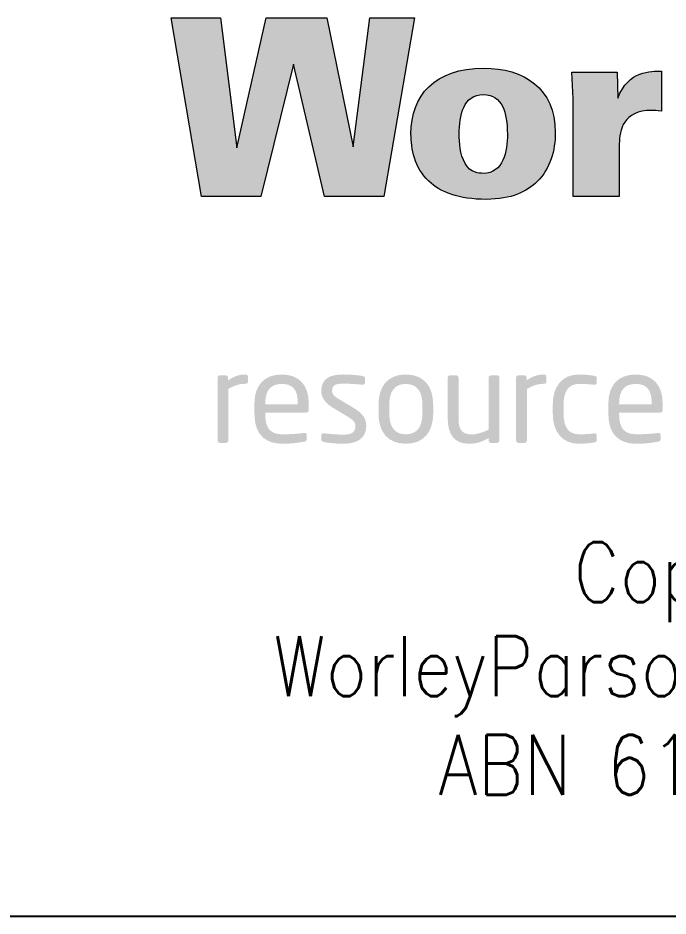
# Model space of a CAD drawing. Header units: millimetres. Extents: x 0 to 810, y -10 to 568.
# Drawn here: x 688.11 to 703.75, y 81 to 102.61 of the extents above; entities that cross this region are included whole.
import ezdxf
from ezdxf.enums import TextEntityAlignment as Align

# ---------------------------------------------------------------- set-up
doc = ezdxf.new("R2010")
doc.units = ezdxf.units.MM
doc.layers.add('DWGLMT', color=6, linetype='Continuous')
doc.styles.add('ROMANS', font='romans.shx', dxfattribs={"height": 0.1})

msp = doc.modelspace()

# ---------------------------------------------------------------- hatches: boundary and pattern name
at = {"linetype": 'Continuous', "lineweight": 0}
msp.add_hatch(color=7, dxfattribs=at).paths.add_polyline_path([(692.531, 98.315), (691.8, 102.607), (692.983, 102.607), (693.381, 99.48), (694.083, 102.607), (695.539, 102.607), (696.175, 99.504), (696.573, 102.607), (697.649, 102.607), (696.912, 98.315), (695.486, 98.315), (694.743, 101.495), (693.952, 98.315)])
h = msp.add_hatch(color=7, dxfattribs=at)
edge = h.paths.add_edge_path()
edge.add_spline(control_points=[(698.995, 98.263), (699.112, 98.25), (699.238, 98.243), (699.373, 98.243), (699.986, 98.243), (700.354, 98.428), (700.604, 98.672), (700.913, 98.981), (701.038, 99.421), (701.038, 99.854), (701.038, 100.913), (700.283, 101.4), (699.314, 101.4)], knot_values=[0, 0, 0, 0, 0.064081, 0.064081, 0.064081, 0.376054, 0.376054, 0.376054, 0.688027, 0.688027, 0.688027, 1, 1, 1, 1], degree=3, periodic=0)
edge.add_spline(control_points=[(699.314, 101.4), (698.131, 101.4), (697.566, 100.734), (697.566, 99.819), (697.566, 99.456), (697.649, 99.011), (697.994, 98.683), (698.226, 98.461), (698.543, 98.314), (698.995, 98.263)], knot_values=[0, 0, 0, 0, 0.357834, 0.357834, 0.357834, 0.715667, 0.715667, 0.715667, 1, 1, 1, 1], degree=3, periodic=0)
edge = h.paths.add_edge_path(flags=16)
edge.add_spline(control_points=[(698.868, 99.105), (698.743, 99.325), (698.725, 99.617), (698.725, 99.813), (698.725, 100.259), (698.82, 100.764), (699.314, 100.764), (699.76, 100.764), (699.885, 100.33), (699.885, 99.813), (699.885, 99.397), (699.789, 98.868), (699.302, 98.868), (699.201, 98.868), (698.999, 98.879), (698.868, 99.105)], knot_values=[0, 0, 0, 0, 0.2, 0.2, 0.2, 0.4, 0.4, 0.4, 0.6, 0.6, 0.6, 0.8, 0.8, 0.8, 1, 1, 1, 1], degree=3, periodic=0)
h = msp.add_hatch(color=7, dxfattribs=at)
edge = h.paths.add_edge_path()
edge.add_line((701.466, 100.663), (701.466, 98.315))
edge.add_line((701.466, 98.315), (702.577, 98.315))
edge.add_line((702.577, 98.315), (702.577, 99.581))
edge.add_spline(control_points=[(702.577, 99.581), (702.577, 99.902), (702.672, 100.384), (703.356, 100.384), (703.433, 100.384), (703.463, 100.378), (703.594, 100.366)], knot_values=[0, 0, 0, 0, 0.5, 0.5, 0.5, 1, 1, 1, 1], degree=3, periodic=0)
edge.add_line((703.594, 100.366), (703.594, 101.323))
edge.add_spline(control_points=[(703.594, 101.323), (703.338, 101.329), (702.797, 101.347), (702.542, 100.681)], knot_values=[0, 0, 0, 0, 1, 1, 1, 1], degree=3, periodic=0)
edge.add_line((702.542, 100.681), (702.524, 101.299))
edge.add_line((702.524, 101.299), (701.436, 101.299))
edge.add_line((701.436, 101.299), (701.466, 100.663))
h = msp.add_hatch(color=1, dxfattribs=at)
edge = h.paths.add_edge_path(flags=16)
edge.add_spline(control_points=[(693.175, 93.681), (693.323, 93.769), (693.447, 93.805), (693.583, 93.805)], knot_values=[0, 0, 0, 0, 1, 1, 1, 1], degree=3, periodic=0)
edge.add_spline(control_points=[(693.583, 93.805), (693.624, 93.805), (693.645, 93.823), (693.645, 93.855)], knot_values=[0, 0, 0, 0, 1, 1, 1, 1], degree=3, periodic=0)
edge.add_line((693.645, 93.855), (693.645, 93.976))
edge.add_spline(control_points=[(693.645, 93.976), (693.645, 94.012), (693.624, 94.029), (693.583, 94.029)], knot_values=[0, 0, 0, 0, 1, 1, 1, 1], degree=3, periodic=0)
edge.add_spline(control_points=[(693.583, 94.029), (693.45, 94.029), (693.314, 93.991), (693.166, 93.888)], knot_values=[0, 0, 0, 0, 1, 1, 1, 1], degree=3, periodic=0)
edge.add_line((693.166, 93.888), (693.166, 93.95))
edge.add_spline(control_points=[(693.166, 93.95), (693.166, 93.982), (693.143, 94.009), (693.11, 94.009)], knot_values=[0, 0, 0, 0, 1, 1, 1, 1], degree=3, periodic=0)
edge.add_line((693.11, 94.009), (692.971, 94.009))
edge.add_spline(control_points=[(692.971, 94.009), (692.939, 94.009), (692.915, 93.982), (692.915, 93.95)], knot_values=[0, 0, 0, 0, 1, 1, 1, 1], degree=3, periodic=0)
edge.add_line((692.915, 93.95), (692.915, 92.443))
edge.add_spline(control_points=[(692.915, 92.443), (692.915, 92.41), (692.942, 92.384), (692.971, 92.384)], knot_values=[0, 0, 0, 0, 1, 1, 1, 1], degree=3, periodic=0)
edge.add_line((692.971, 92.384), (693.116, 92.384))
edge.add_spline(control_points=[(693.116, 92.384), (693.148, 92.384), (693.175, 92.413), (693.175, 92.443)], knot_values=[0, 0, 0, 0, 1, 1, 1, 1], degree=3, periodic=0)
edge.add_line((693.175, 92.443), (693.175, 93.681))
h = msp.add_hatch(color=1, dxfattribs=at)
edge = h.paths.add_edge_path()
edge.add_line((695.107, 93.178), (695.107, 93.338))
edge.add_spline(control_points=[(695.107, 93.338), (695.107, 93.758), (694.888, 94.029), (694.457, 94.029)], knot_values=[0, 0, 0, 0, 1, 1, 1, 1], degree=3, periodic=0)
edge.add_spline(control_points=[(694.457, 94.029), (694.034, 94.029), (693.801, 93.761), (693.801, 93.338)], knot_values=[0, 0, 0, 0, 1, 1, 1, 1], degree=3, periodic=0)
edge.add_line((693.801, 93.338), (693.801, 93.072))
edge.add_spline(control_points=[(693.801, 93.072), (693.801, 92.522), (694.132, 92.363), (694.472, 92.363)], knot_values=[0, 0, 0, 0, 1, 1, 1, 1], degree=3, periodic=0)
edge.add_spline(control_points=[(694.472, 92.363), (694.67, 92.363), (694.832, 92.381), (695.001, 92.413)], knot_values=[0, 0, 0, 0, 1, 1, 1, 1], degree=3, periodic=0)
edge.add_spline(control_points=[(695.001, 92.413), (695.048, 92.422), (695.06, 92.443), (695.06, 92.481)], knot_values=[0, 0, 0, 0, 1, 1, 1, 1], degree=3, periodic=0)
edge.add_line((695.06, 92.481), (695.06, 92.582))
edge.add_spline(control_points=[(695.06, 92.582), (695.06, 92.611), (695.036, 92.623), (695.012, 92.623)], knot_values=[0, 0, 0, 0, 1, 1, 1, 1], degree=3, periodic=0)
edge.add_line((695.012, 92.623), (694.998, 92.623))
edge.add_spline(control_points=[(694.998, 92.623), (694.862, 92.602), (694.643, 92.59), (694.472, 92.59)], knot_values=[0, 0, 0, 0, 1, 1, 1, 1], degree=3, periodic=0)
edge.add_spline(control_points=[(694.472, 92.59), (694.2, 92.59), (694.061, 92.721), (694.061, 93.072)], knot_values=[0, 0, 0, 0, 1, 1, 1, 1], degree=3, periodic=0)
edge.add_line((694.061, 93.072), (694.061, 93.113))
edge.add_line((694.061, 93.113), (695.051, 93.113))
edge.add_spline(control_points=[(695.051, 93.113), (695.086, 93.113), (695.107, 93.14), (695.107, 93.178)], knot_values=[0, 0, 0, 0, 1, 1, 1, 1], degree=3, periodic=0)
edge = h.paths.add_edge_path(flags=16)
edge.add_spline(control_points=[(694.061, 93.338), (694.061, 93.657), (694.203, 93.802), (694.457, 93.802)], knot_values=[0, 0, 0, 0, 1, 1, 1, 1], degree=3, periodic=0)
edge.add_spline(control_points=[(694.457, 93.802), (694.717, 93.802), (694.844, 93.672), (694.844, 93.338)], knot_values=[0, 0, 0, 0, 1, 1, 1, 1], degree=3, periodic=0)
edge.add_line((694.844, 93.338), (694.844, 93.311))
edge.add_line((694.844, 93.311), (694.061, 93.311))
edge.add_line((694.061, 93.311), (694.061, 93.338))
h = msp.add_hatch(color=1, dxfattribs=at)
edge = h.paths.add_edge_path(flags=16)
edge.add_line((696.46, 93.834), (696.46, 93.932))
edge.add_spline(control_points=[(696.46, 93.932), (696.46, 93.964), (696.442, 93.985), (696.404, 93.991)], knot_values=[0, 0, 0, 0, 1, 1, 1, 1], degree=3, periodic=0)
edge.add_spline(control_points=[(696.404, 93.991), (696.265, 94.015), (696.109, 94.029), (695.943, 94.029)], knot_values=[0, 0, 0, 0, 1, 1, 1, 1], degree=3, periodic=0)
edge.add_spline(control_points=[(695.943, 94.029), (695.639, 94.029), (695.408, 93.944), (695.408, 93.636)], knot_values=[0, 0, 0, 0, 1, 1, 1, 1], degree=3, periodic=0)
edge.add_spline(control_points=[(695.408, 93.636), (695.408, 93.45), (695.529, 93.323), (695.71, 93.214)], knot_values=[0, 0, 0, 0, 1, 1, 1, 1], degree=3, periodic=0)
edge.add_line((695.71, 93.214), (696.008, 93.037))
edge.add_spline(control_points=[(696.008, 93.037), (696.177, 92.936), (696.23, 92.88), (696.23, 92.791)], knot_values=[0, 0, 0, 0, 1, 1, 1, 1], degree=3, periodic=0)
edge.add_spline(control_points=[(696.23, 92.791), (696.23, 92.632), (696.129, 92.582), (695.937, 92.582)], knot_values=[0, 0, 0, 0, 1, 1, 1, 1], degree=3, periodic=0)
edge.add_spline(control_points=[(695.937, 92.582), (695.831, 92.582), (695.615, 92.596), (695.473, 92.614)], knot_values=[0, 0, 0, 0, 1, 1, 1, 1], degree=3, periodic=0)
edge.add_line((695.473, 92.614), (695.461, 92.614))
edge.add_spline(control_points=[(695.461, 92.614), (695.432, 92.614), (695.408, 92.596), (695.408, 92.57)], knot_values=[0, 0, 0, 0, 1, 1, 1, 1], degree=3, periodic=0)
edge.add_line((695.408, 92.57), (695.408, 92.466))
edge.add_spline(control_points=[(695.408, 92.466), (695.408, 92.434), (695.432, 92.416), (695.47, 92.407)], knot_values=[0, 0, 0, 0, 1, 1, 1, 1], degree=3, periodic=0)
edge.add_spline(control_points=[(695.47, 92.407), (695.615, 92.372), (695.828, 92.363), (695.937, 92.363)], knot_values=[0, 0, 0, 0, 1, 1, 1, 1], degree=3, periodic=0)
edge.add_spline(control_points=[(695.937, 92.363), (696.268, 92.363), (696.49, 92.49), (696.49, 92.791)], knot_values=[0, 0, 0, 0, 1, 1, 1, 1], degree=3, periodic=0)
edge.add_spline(control_points=[(696.49, 92.791), (696.49, 92.966), (696.41, 93.093), (696.165, 93.238)], knot_values=[0, 0, 0, 0, 1, 1, 1, 1], degree=3, periodic=0)
edge.add_line((696.165, 93.238), (695.872, 93.412))
edge.add_spline(control_points=[(695.872, 93.412), (695.736, 93.492), (695.668, 93.548), (695.668, 93.636)], knot_values=[0, 0, 0, 0, 1, 1, 1, 1], degree=3, periodic=0)
edge.add_spline(control_points=[(695.668, 93.636), (695.668, 93.787), (695.778, 93.808), (695.943, 93.808)], knot_values=[0, 0, 0, 0, 1, 1, 1, 1], degree=3, periodic=0)
edge.add_spline(control_points=[(695.943, 93.808), (696.109, 93.808), (696.298, 93.793), (696.401, 93.784)], knot_values=[0, 0, 0, 0, 1, 1, 1, 1], degree=3, periodic=0)
edge.add_line((696.401, 93.784), (696.41, 93.784))
edge.add_spline(control_points=[(696.41, 93.784), (696.44, 93.784), (696.46, 93.799), (696.46, 93.834)], knot_values=[0, 0, 0, 0, 1, 1, 1, 1], degree=3, periodic=0)
h = msp.add_hatch(color=1, dxfattribs=at)
edge = h.paths.add_edge_path()
edge.add_line((698.1, 93.084), (698.1, 93.308))
edge.add_spline(control_points=[(698.1, 93.308), (698.1, 93.743), (697.875, 94.029), (697.441, 94.029)], knot_values=[0, 0, 0, 0, 1, 1, 1, 1], degree=3, periodic=0)
edge.add_spline(control_points=[(697.441, 94.029), (697.007, 94.029), (696.785, 93.743), (696.785, 93.308)], knot_values=[0, 0, 0, 0, 1, 1, 1, 1], degree=3, periodic=0)
edge.add_line((696.785, 93.308), (696.785, 93.084))
edge.add_spline(control_points=[(696.785, 93.084), (696.785, 92.65), (697.007, 92.363), (697.441, 92.363)], knot_values=[0, 0, 0, 0, 1, 1, 1, 1], degree=3, periodic=0)
edge.add_spline(control_points=[(697.441, 92.363), (697.875, 92.363), (698.1, 92.65), (698.1, 93.084)], knot_values=[0, 0, 0, 0, 1, 1, 1, 1], degree=3, periodic=0)
edge = h.paths.add_edge_path(flags=16)
edge.add_line((697.045, 93.084), (697.045, 93.308))
edge.add_spline(control_points=[(697.045, 93.308), (697.045, 93.613), (697.166, 93.802), (697.441, 93.802)], knot_values=[0, 0, 0, 0, 1, 1, 1, 1], degree=3, periodic=0)
edge.add_spline(control_points=[(697.441, 93.802), (697.719, 93.802), (697.84, 93.61), (697.84, 93.308)], knot_values=[0, 0, 0, 0, 1, 1, 1, 1], degree=3, periodic=0)
edge.add_line((697.84, 93.308), (697.84, 93.084))
edge.add_spline(control_points=[(697.84, 93.084), (697.84, 92.78), (697.716, 92.59), (697.441, 92.59)], knot_values=[0, 0, 0, 0, 1, 1, 1, 1], degree=3, periodic=0)
edge.add_spline(control_points=[(697.441, 92.59), (697.163, 92.59), (697.045, 92.783), (697.045, 93.084)], knot_values=[0, 0, 0, 0, 1, 1, 1, 1], degree=3, periodic=0)
h = msp.add_hatch(color=1, dxfattribs=at)
edge = h.paths.add_edge_path(flags=16)
edge.add_line((698.709, 92.978), (698.709, 93.95))
edge.add_spline(control_points=[(698.709, 93.95), (698.709, 93.982), (698.682, 94.009), (698.649, 94.009)], knot_values=[0, 0, 0, 0, 1, 1, 1, 1], degree=3, periodic=0)
edge.add_line((698.649, 94.009), (698.508, 94.009))
edge.add_spline(control_points=[(698.508, 94.009), (698.475, 94.009), (698.449, 93.982), (698.449, 93.95)], knot_values=[0, 0, 0, 0, 1, 1, 1, 1], degree=3, periodic=0)
edge.add_line((698.449, 93.95), (698.449, 92.978))
edge.add_spline(control_points=[(698.449, 92.978), (698.449, 92.585), (698.608, 92.363), (698.963, 92.363)], knot_values=[0, 0, 0, 0, 1, 1, 1, 1], degree=3, periodic=0)
edge.add_spline(control_points=[(698.963, 92.363), (699.137, 92.363), (699.27, 92.407), (699.433, 92.499)], knot_values=[0, 0, 0, 0, 1, 1, 1, 1], degree=3, periodic=0)
edge.add_line((699.433, 92.499), (699.433, 92.443))
edge.add_spline(control_points=[(699.433, 92.443), (699.433, 92.41), (699.456, 92.384), (699.489, 92.384)], knot_values=[0, 0, 0, 0, 1, 1, 1, 1], degree=3, periodic=0)
edge.add_line((699.489, 92.384), (699.636, 92.384))
edge.add_spline(control_points=[(699.636, 92.384), (699.669, 92.384), (699.693, 92.41), (699.693, 92.443)], knot_values=[0, 0, 0, 0, 1, 1, 1, 1], degree=3, periodic=0)
edge.add_line((699.693, 92.443), (699.693, 93.95))
edge.add_spline(control_points=[(699.693, 93.95), (699.693, 93.982), (699.666, 94.009), (699.636, 94.009)], knot_values=[0, 0, 0, 0, 1, 1, 1, 1], degree=3, periodic=0)
edge.add_line((699.636, 94.009), (699.492, 94.009))
edge.add_spline(control_points=[(699.492, 94.009), (699.459, 94.009), (699.433, 93.979), (699.433, 93.95)], knot_values=[0, 0, 0, 0, 1, 1, 1, 1], degree=3, periodic=0)
edge.add_line((699.433, 93.95), (699.433, 92.703))
edge.add_spline(control_points=[(699.433, 92.703), (699.297, 92.635), (699.158, 92.588), (699.034, 92.588)], knot_values=[0, 0, 0, 0, 1, 1, 1, 1], degree=3, periodic=0)
edge.add_spline(control_points=[(699.034, 92.588), (698.809, 92.588), (698.709, 92.679), (698.709, 92.978)], knot_values=[0, 0, 0, 0, 1, 1, 1, 1], degree=3, periodic=0)
h = msp.add_hatch(color=1, dxfattribs=at)
edge = h.paths.add_edge_path(flags=16)
edge.add_line((700.354, 92.443), (700.354, 93.681))
edge.add_spline(control_points=[(700.354, 93.681), (700.502, 93.769), (700.626, 93.805), (700.762, 93.805)], knot_values=[0, 0, 0, 0, 1, 1, 1, 1], degree=3, periodic=0)
edge.add_spline(control_points=[(700.762, 93.805), (700.803, 93.805), (700.824, 93.823), (700.824, 93.855)], knot_values=[0, 0, 0, 0, 1, 1, 1, 1], degree=3, periodic=0)
edge.add_line((700.824, 93.855), (700.824, 93.976))
edge.add_spline(control_points=[(700.824, 93.976), (700.824, 94.012), (700.803, 94.029), (700.762, 94.029)], knot_values=[0, 0, 0, 0, 1, 1, 1, 1], degree=3, periodic=0)
edge.add_spline(control_points=[(700.762, 94.029), (700.629, 94.029), (700.493, 93.991), (700.346, 93.888)], knot_values=[0, 0, 0, 0, 1, 1, 1, 1], degree=3, periodic=0)
edge.add_line((700.346, 93.888), (700.346, 93.95))
edge.add_spline(control_points=[(700.346, 93.95), (700.346, 93.982), (700.322, 94.009), (700.289, 94.009)], knot_values=[0, 0, 0, 0, 1, 1, 1, 1], degree=3, periodic=0)
edge.add_line((700.289, 94.009), (700.151, 94.009))
edge.add_spline(control_points=[(700.151, 94.009), (700.118, 94.009), (700.094, 93.982), (700.094, 93.95)], knot_values=[0, 0, 0, 0, 1, 1, 1, 1], degree=3, periodic=0)
edge.add_line((700.094, 93.95), (700.094, 92.443))
edge.add_spline(control_points=[(700.094, 92.443), (700.094, 92.41), (700.121, 92.384), (700.151, 92.384)], knot_values=[0, 0, 0, 0, 1, 1, 1, 1], degree=3, periodic=0)
edge.add_line((700.151, 92.384), (700.295, 92.384))
edge.add_spline(control_points=[(700.295, 92.384), (700.328, 92.384), (700.354, 92.413), (700.354, 92.443)], knot_values=[0, 0, 0, 0, 1, 1, 1, 1], degree=3, periodic=0)
h = msp.add_hatch(color=1, dxfattribs=at)
edge = h.paths.add_edge_path(flags=16)
edge.add_spline(control_points=[(701.237, 93.311), (701.237, 93.645), (701.37, 93.802), (701.607, 93.802)], knot_values=[0, 0, 0, 0, 1, 1, 1, 1], degree=3, periodic=0)
edge.add_spline(control_points=[(701.607, 93.802), (701.751, 93.802), (701.843, 93.796), (701.973, 93.781)], knot_values=[0, 0, 0, 0, 1, 1, 1, 1], degree=3, periodic=0)
edge.add_line((701.973, 93.781), (701.985, 93.781))
edge.add_spline(control_points=[(701.985, 93.781), (702.011, 93.781), (702.035, 93.796), (702.035, 93.826)], knot_values=[0, 0, 0, 0, 1, 1, 1, 1], degree=3, periodic=0)
edge.add_line((702.035, 93.826), (702.035, 93.932))
edge.add_spline(control_points=[(702.035, 93.932), (702.035, 93.973), (702.023, 93.988), (701.976, 93.997)], knot_values=[0, 0, 0, 0, 1, 1, 1, 1], degree=3, periodic=0)
edge.add_spline(control_points=[(701.976, 93.997), (701.879, 94.015), (701.743, 94.029), (701.607, 94.029)], knot_values=[0, 0, 0, 0, 1, 1, 1, 1], degree=3, periodic=0)
edge.add_spline(control_points=[(701.607, 94.029), (701.202, 94.029), (700.977, 93.746), (700.977, 93.311)], knot_values=[0, 0, 0, 0, 1, 1, 1, 1], degree=3, periodic=0)
edge.add_line((700.977, 93.311), (700.977, 93.081))
edge.add_spline(control_points=[(700.977, 93.081), (700.977, 92.647), (701.205, 92.363), (701.607, 92.363)], knot_values=[0, 0, 0, 0, 1, 1, 1, 1], degree=3, periodic=0)
edge.add_spline(control_points=[(701.607, 92.363), (701.746, 92.363), (701.879, 92.378), (701.976, 92.395)], knot_values=[0, 0, 0, 0, 1, 1, 1, 1], degree=3, periodic=0)
edge.add_spline(control_points=[(701.976, 92.395), (702.023, 92.404), (702.035, 92.422), (702.035, 92.46)], knot_values=[0, 0, 0, 0, 1, 1, 1, 1], degree=3, periodic=0)
edge.add_line((702.035, 92.46), (702.035, 92.567))
edge.add_spline(control_points=[(702.035, 92.567), (702.035, 92.596), (702.011, 92.611), (701.985, 92.611)], knot_values=[0, 0, 0, 0, 1, 1, 1, 1], degree=3, periodic=0)
edge.add_line((701.985, 92.611), (701.973, 92.611))
edge.add_spline(control_points=[(701.973, 92.611), (701.843, 92.596), (701.751, 92.59), (701.607, 92.59)], knot_values=[0, 0, 0, 0, 1, 1, 1, 1], degree=3, periodic=0)
edge.add_spline(control_points=[(701.607, 92.59), (701.367, 92.59), (701.237, 92.75), (701.237, 93.081)], knot_values=[0, 0, 0, 0, 1, 1, 1, 1], degree=3, periodic=0)
edge.add_line((701.237, 93.081), (701.237, 93.311))
h = msp.add_hatch(color=1, dxfattribs=at)
edge = h.paths.add_edge_path()
edge.add_line((703.619, 93.178), (703.619, 93.338))
edge.add_spline(control_points=[(703.619, 93.338), (703.619, 93.758), (703.4, 94.029), (702.969, 94.029)], knot_values=[0, 0, 0, 0, 1, 1, 1, 1], degree=3, periodic=0)
edge.add_spline(control_points=[(702.969, 94.029), (702.546, 94.029), (702.313, 93.761), (702.313, 93.338)], knot_values=[0, 0, 0, 0, 1, 1, 1, 1], degree=3, periodic=0)
edge.add_line((702.313, 93.338), (702.313, 93.072))
edge.add_spline(control_points=[(702.313, 93.072), (702.313, 92.522), (702.644, 92.363), (702.984, 92.363)], knot_values=[0, 0, 0, 0, 1, 1, 1, 1], degree=3, periodic=0)
edge.add_spline(control_points=[(702.984, 92.363), (703.182, 92.363), (703.344, 92.381), (703.512, 92.413)], knot_values=[0, 0, 0, 0, 1, 1, 1, 1], degree=3, periodic=0)
edge.add_spline(control_points=[(703.512, 92.413), (703.56, 92.422), (703.572, 92.443), (703.572, 92.481)], knot_values=[0, 0, 0, 0, 1, 1, 1, 1], degree=3, periodic=0)
edge.add_line((703.572, 92.481), (703.572, 92.582))
edge.add_spline(control_points=[(703.572, 92.582), (703.572, 92.611), (703.548, 92.623), (703.524, 92.623)], knot_values=[0, 0, 0, 0, 1, 1, 1, 1], degree=3, periodic=0)
edge.add_line((703.524, 92.623), (703.51, 92.623))
edge.add_spline(control_points=[(703.51, 92.623), (703.374, 92.602), (703.155, 92.59), (702.984, 92.59)], knot_values=[0, 0, 0, 0, 1, 1, 1, 1], degree=3, periodic=0)
edge.add_spline(control_points=[(702.984, 92.59), (702.712, 92.59), (702.573, 92.721), (702.573, 93.072)], knot_values=[0, 0, 0, 0, 1, 1, 1, 1], degree=3, periodic=0)
edge.add_line((702.573, 93.072), (702.573, 93.113))
edge.add_line((702.573, 93.113), (703.563, 93.113))
edge.add_spline(control_points=[(703.563, 93.113), (703.598, 93.113), (703.619, 93.14), (703.619, 93.178)], knot_values=[0, 0, 0, 0, 1, 1, 1, 1], degree=3, periodic=0)
edge = h.paths.add_edge_path(flags=16)
edge.add_spline(control_points=[(702.969, 93.802), (703.229, 93.802), (703.356, 93.672), (703.356, 93.338)], knot_values=[0, 0, 0, 0, 1, 1, 1, 1], degree=3, periodic=0)
edge.add_line((703.356, 93.338), (703.356, 93.311))
edge.add_line((703.356, 93.311), (702.573, 93.311))
edge.add_line((702.573, 93.311), (702.573, 93.338))
edge.add_spline(control_points=[(702.573, 93.338), (702.573, 93.657), (702.715, 93.802), (702.969, 93.802)], knot_values=[0, 0, 0, 0, 1, 1, 1, 1], degree=3, periodic=0)

# ---------------------------------------------------------------- linework, layer by layer
at = {"color": 7, "linetype": 'Continuous', "lineweight": 0}
for p, q in [((691.8, 102.607), (692.983, 102.607)), ((692.531, 98.315), (691.8, 102.607)), ((692.983, 102.607), (693.381, 99.48)), ((693.381, 99.48), (694.083, 102.607)), ((694.083, 102.607), (695.539, 102.607)), ((695.539, 102.607), (696.175, 99.504)), ((696.175, 99.504), (696.573, 102.607)), ((696.573, 102.607), (697.649, 102.607)), ((697.649, 102.607), (696.912, 98.315)), ((694.743, 101.495), (693.952, 98.315)), ((695.486, 98.315), (694.743, 101.495)), ((693.952, 98.315), (692.531, 98.315)), ((696.912, 98.315), (695.486, 98.315))]:
    msp.add_line(p, q, dxfattribs=at)
for points, knots in [([(697.994, 98.683), (697.649, 99.011), (697.566, 99.456), (697.566, 99.819), (697.566, 100.734), (698.131, 101.4), (699.314, 101.4)], [4, 4, 4, 4, 5, 5, 5, 6, 6, 6, 6]), ([(699.314, 101.4), (700.283, 101.4), (701.038, 100.913), (701.038, 99.854), (701.038, 99.421), (700.913, 98.981), (700.604, 98.672)], [0, 0, 0, 0, 1, 1, 1, 2, 2, 2, 2]), ([(698.868, 99.105), (698.999, 98.879), (699.201, 98.868), (699.302, 98.868), (699.789, 98.868), (699.885, 99.397), (699.885, 99.813), (699.885, 100.33), (699.76, 100.764), (699.314, 100.764), (698.82, 100.764), (698.725, 100.259), (698.725, 99.813), (698.725, 99.617), (698.743, 99.325), (698.868, 99.105)], [0, 0, 0, 0, 1, 1, 1, 2, 2, 2, 3, 3, 3, 4, 4, 4, 5, 5, 5, 5]), ([(703.594, 100.366), (703.463, 100.378), (703.433, 100.384), (703.356, 100.384), (702.672, 100.384), (702.577, 99.902), (702.577, 99.581)], [5, 5, 5, 5, 6, 6, 6, 7, 7, 7, 7]), ([(700.604, 98.672), (700.354, 98.428), (699.986, 98.243), (699.373, 98.243), (698.713, 98.243), (698.286, 98.404), (697.994, 98.683)], [2, 2, 2, 2, 3, 3, 3, 4, 4, 4, 4])]:
    msp.add_open_spline(points, degree=3, knots=knots, dxfattribs=at)
for points in [[(702.542, 100.681), (702.797, 101.347), (703.338, 101.329), (703.594, 101.323)], [(701.466, 100.663), (701.466, 100.663), (701.436, 101.299), (701.436, 101.299)], [(701.436, 101.299), (701.436, 101.299), (702.524, 101.299), (702.524, 101.299)], [(702.524, 101.299), (702.524, 101.299), (702.542, 100.681), (702.542, 100.681)], [(703.594, 101.323), (703.594, 101.323), (703.594, 100.366), (703.594, 100.366)], [(701.466, 98.315), (701.466, 98.315), (701.466, 100.663), (701.466, 100.663)], [(702.577, 99.581), (702.577, 99.581), (702.577, 98.315), (702.577, 98.315)], [(702.577, 98.315), (702.577, 98.315), (701.466, 98.315), (701.466, 98.315)]]:
    msp.add_open_spline(points, degree=3, dxfattribs=at)
at = {"layer": 'DWGLMT'}
msp.add_line((670, 81), (805, 81), dxfattribs=at)

# ---------------------------------------------------------------- texts
at = {"color": 7, "linetype": 'Continuous', "lineweight": 13, "style": 'ROMANS', "width": 0.85}
for s, p in [('Copyright  C', (706.712, 89.274)), ('WorleyParsons Services Pty Ltd', (707.296, 87.009)), ('ABN 61 001 279 812', (707.296, 84.634))]:
    msp.add_text(s, height=1.44361, dxfattribs=at).set_placement(p, align=Align.MIDDLE_CENTER)

doc.saveas('drawing.dxf')
